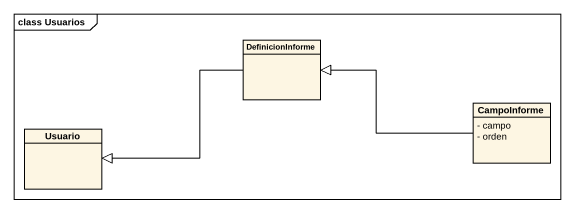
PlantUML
@startuml
mainframe class Usuarios
hide circle
hide empty members
skinparam classAttributeIconSize 0
class DefinicionInforme
class CampoInforme {
  - campo
  - orden
}
class Usuario
DefinicionInforme -left-|> Usuario
CampoInforme -left-|> DefinicionInforme
@enduml
